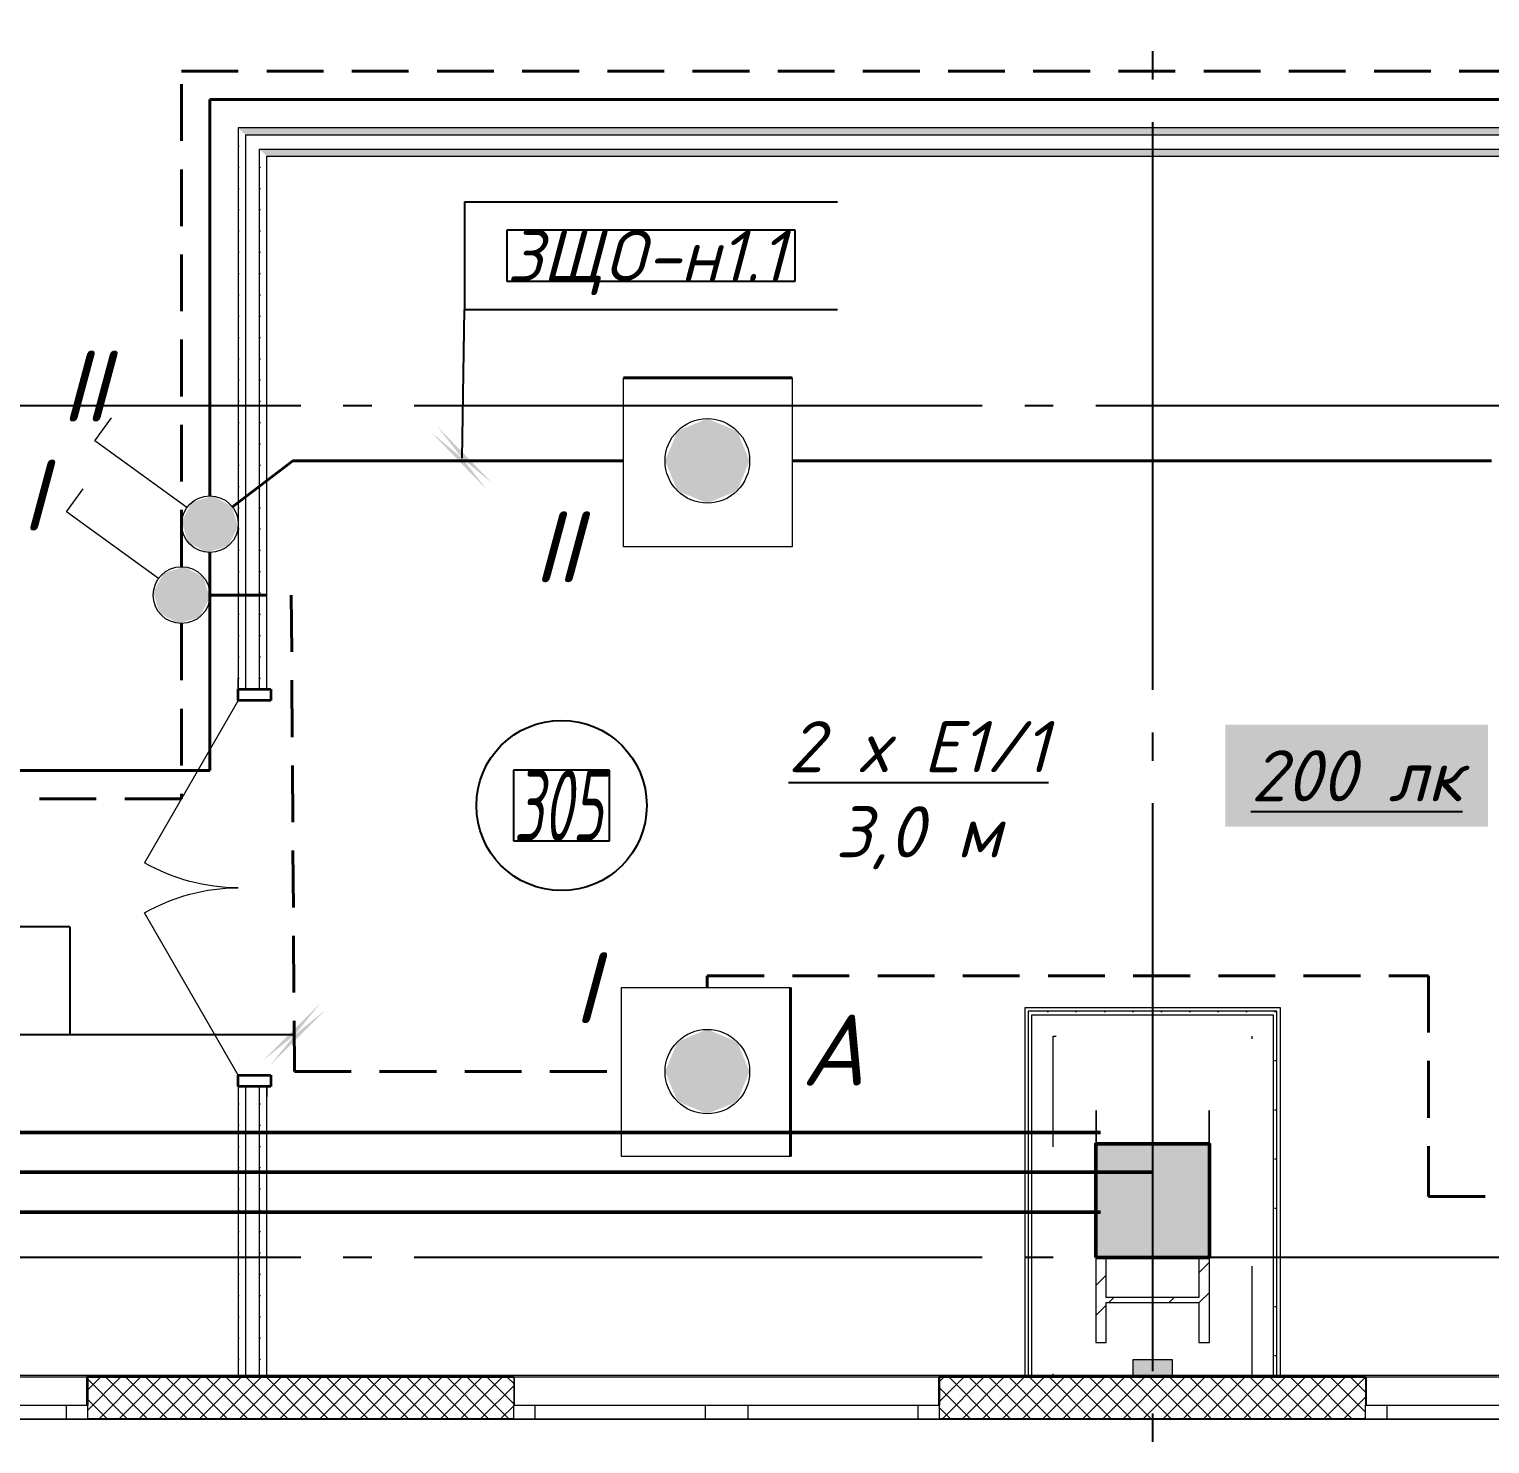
# Model space of a CAD drawing. Header units: millimetres. Extents: x 0 to 1286, y 0 to 420.
# Drawn here: x 298.6 to 350.1, y 93 to 142.9 of the extents above; entities that cross this region are included whole.
import ezdxf

# ---------------------------------------------------------------- set-up
doc = ezdxf.new("R2010")
doc.units = ezdxf.units.MM
for name, pattern in [('JIS_02_2.0', [3, 2, -1]), ('ГОСТ 2.303 5', [24, 20, -1.5, 1, -1.5]), ('СПКБ-0000-000-АР#003$0$Achse', [2300, 0, -800, 1500, 0]), ('СПКБ-0000-000-АР#003$0$Разомкнутая', [1058.333302, 634.99999, -423.333311]), ('СПКБ-0000-000-АР#003$0$Штрихпунктирная', [900, 500, -200, 0, -200])]:
    doc.linetypes.add(name, pattern=pattern)
for name, color, linetype in [('Viewport1ForCustomObjects_0', 7, 'Continuous'), ('Viewport2ForCustomObjects_0', 7, 'Continuous'), ('Номер помещения', 7, 'Continuous'), ('СПКБ-0000-000-АР#003$0$Двери ArchiCAD', 7, 'Continuous'), ('СПКБ-0000-000-АР#003$0$Колонны новые', 7, 'Continuous'), ('СПКБ-0000-000-АР#003$0$Колонны существующие', 7, 'Continuous'), ('СПКБ-0000-000-АР#003$0$Окна ArchiCAD', 7, 'Continuous'), ('СПКБ-0000-000-АР#003$0$Перекрытие', 7, 'Continuous'), ('СПКБ-0000-000-АР#003$0$Стены', 7, 'Continuous'), ('СПКБ-0000-000-АР#003$0$Фахверк', 7, 'Continuous'), ('Строительные оси', 7, 'Continuous'), ('ЭО_АВАРИЙНОЕ ОСВЕЩЕНИЕ', 7, 'Continuous'), ('ЭО_РАБОЧЕЕ ОСВЕЩЕНИЕ', 7, 'Continuous')]:
    doc.layers.add(name, color=color, linetype=linetype)
for name, color, linetype, lineweight, true_color in [('СПКБ-0000-000-АР#003$0$Двери ArchiCAD_Ном._пера__161', 7, 'Continuous', 13, 0xe11606), ('СПКБ-0000-000-АР#003$0$Двери ArchiCAD_Ном._пера__23', 7, 'Continuous', 35, 0xff6600), ('СПКБ-0000-000-АР#003$0$Двери ArchiCAD_Ном._пера__3', 7, 'Continuous', 18, 0xff6600), ('СПКБ-0000-000-АР#003$0$Колонны новые_Ном._пера__108', 7, 'Continuous', 13, 0xfd8379), ('СПКБ-0000-000-АР#003$0$Колонны существующие_Ном._пера__102', 7, 'Continuous', 13, 0xcccccc), ('СПКБ-0000-000-АР#003$0$Линии_Ном._пера__4', 7, 'Continuous', 20, 0x029e21), ('СПКБ-0000-000-АР#003$0$Окна ArchiCAD_Ном._пера__68', 7, 'Continuous', 20, 0xfd4435), ('СПКБ-0000-000-АР#003$0$Стены_Ном._пера__161', 7, 'Continuous', 13, 0xe11606), ('СПКБ-0000-000-АР#003$0$Стены_Ном._пера__68', 7, 'Continuous', 20, 0xfd4435), ('СПКБ-0000-000-АР#003$0$Фахверк_Ном._пера__102', 7, 'Continuous', 13, 0xcccccc)]:
    doc.layers.add(name, color=color, linetype=linetype, lineweight=lineweight, true_color=true_color)
for name, color, linetype, lineweight in [('СПКБ-0000-000-АР#003$0$Колонны новые_Ном._пера__20', 1, 'Continuous', 20), ('СПКБ-0000-000-АР#003$0$Колонны существующие_Ном._пера__141', 7, 'Continuous', 50), ('СПКБ-0000-000-АР#003$0$Линии_Ном._пера__141', 7, 'Continuous', 50), ('СПКБ-0000-000-АР#003$0$Окна ArchiCAD_Ном._пера__6', 5, 'Continuous', 9), ('СПКБ-0000-000-АР#003$0$Перекрытие_Ном._пера__1', 7, 'Continuous', 13), ('СПКБ-0000-000-АР#003$0$Стены_Ном._пера__1', 7, 'Continuous', 13), ('СПКБ-0000-000-АР#003$0$Стены_Ном._пера__20', 1, 'Continuous', 20), ('СПКБ-0000-000-АР#003$0$Фахверк_Ном._пера__1', 7, 'Continuous', 13)]:
    doc.layers.add(name, color=color, linetype=linetype, lineweight=lineweight)
doc.styles.add('1.8', font='isocpeui.ttf', dxfattribs={"height": 1.8})
doc.styles.add('2.5', font='isocpeui.ttf')
doc.styles.add('CustomTextStyle10', font='isocpeui.ttf', dxfattribs={"width": 0.594182, "height": 2.5})
doc.styles.add('CustomTextStyle84', font='isocpeui.ttf', dxfattribs={"width": 0.987755, "height": 1.8})
pattern_1 = [(0, (0, 0), (0, 75), [0, -75])]
pattern_2 = [(0, (0, 0), (0, 173.205), [0, -100]), (0, (50, 86.6), (0, 173.205), [0, -100])]
pattern_3 = [(45, (0, 0), (-159.1, 159.1), []), (45, (-53.03, 53.03), (-159.1, 159.1), [])]
pattern_4 = [(45, (0, 0), (-35.35534, 35.35534), []), (135, (0, 0), (35.35534, 35.35534), [])]

# ---------------------------------------------------------------- blocks, each defined once
blk = doc.blocks.new('*E601')
at = {"layer": 'Номер помещения', "color": 7, "linetype": 'Continuous', "true_color": 0xffffff}
for p, q in [((-18.695, -3.97), (-22.07, -3.97)), ((-22.07, -3.97), (-22.07, -6.47)), ((-18.695, -6.47), (-18.695, -3.97)), ((-22.07, -6.47), (-18.695, -6.47)), ((-22.07, -6.47), (-22.07, -6.47))]:
    blk.add_line(p, q, dxfattribs=at)
at = {"layer": 'Номер помещения', "color": 6, "linetype": 'Continuous'}
blk.add_circle((-20.383, -5.22), 3, dxfattribs=at)
at = {"layer": 'Строительные оси', "color": 3, "linetype": 'ГОСТ 2.303 5', "lineweight": 25}
for p, q in [((0.431, 258.857), (0.431, -45.143)), ((186.431, 8.857), (-283.569, 8.857)), ((186.431, -21.143), (-283.569, -21.143))]:
    blk.add_line(p, q, dxfattribs=at)
at = {"layer": 'ЭО_АВАРИЙНОЕ ОСВЕЩЕНИЕ', "color": 1, "linetype": 'JIS_02_2.0', "lineweight": 40}
for p, q in [((-33.768, 3.191), (-33.768, 20.652)), ((-33.768, 20.652), (59.431, 20.652)), ((-32.768, 2.191), (-29.901, 2.191)), ((-29.901, 2.191), (-29.792, -14.595)), ((-33.768, 1.191), (-33.768, -4.986)), ((-33.768, -4.986), (-179.369, -4.986)), ((-15.249, -11.637), (-15.249, -11.219)), ((-15.249, -11.219), (10.145, -11.219)), ((10.145, -11.219), (10.145, -18.996)), ((-29.792, -14.595), (-18.273, -14.595)), ((10.145, -18.996), (20.349, -18.996))]:
    blk.add_line(p, q, dxfattribs=at)
at = {"layer": 'ЭО_АВАРИЙНОЕ ОСВЕЩЕНИЕ', "color": 7, "lineweight": 0}
for p, q in [((-37.818, 5.124), (-37.232, 5.933)), ((-34.578, 2.777), (-37.818, 5.124)), ((-18.273, -17.587), (-18.273, -11.637)), ((-18.273, -11.637), (-12.323, -11.637)), ((-12.323, -17.587), (-18.273, -17.587))]:
    blk.add_line(p, q, dxfattribs=at)
at = {"layer": 'ЭО_АВАРИЙНОЕ ОСВЕЩЕНИЕ', "color": 1, "lineweight": 40}
blk.add_line((-12.323, -11.637), (-12.323, -17.587), dxfattribs=at)
at = {"layer": 'ЭО_АВАРИЙНОЕ ОСВЕЩЕНИЕ', "color": 7, "lineweight": 0}
for centre, radius in [((-33.768, 2.191), 1), ((-15.249, -14.595), 1.488)]:
    blk.add_circle(centre, radius, dxfattribs=at)
at = {"layer": 'ЭО_АВАРИЙНОЕ ОСВЕЩЕНИЕ', "color": 1, "lineweight": 40}
for points in [[(-33.665, 3.185), (-34.399, 2.967), (-33.262, 2.967)], [(-34.478, 2.821), (-34.763, 2.294), (-32.835, 2.294)], [(-34.399, 2.967), (-34.478, 2.821), (-32.992, 2.821)], [(-34.478, 2.821), (-32.992, 2.821), (-32.835, 2.294)], [(-34.399, 2.967), (-33.262, 2.967), (-32.992, 2.821)], [(-34.763, 2.294), (-34.702, 2.088), (-32.774, 2.088)], [(-34.763, 2.294), (-32.835, 2.294), (-32.774, 2.088)], [(-34.702, 2.088), (-34.545, 1.56), (-33.059, 1.56)], [(-34.702, 2.088), (-32.774, 2.088), (-33.059, 1.56)], [(-34.545, 1.56), (-34.275, 1.415), (-33.138, 1.415)], [(-34.545, 1.56), (-33.059, 1.56), (-33.138, 1.415)], [(-34.275, 1.415), (-33.138, 1.415), (-33.872, 1.196)]]:
    blk.add_solid(points, dxfattribs=at)
at = {"layer": 'ЭО_АВАРИЙНОЕ ОСВЕЩЕНИЕ', "color": 1, "lineweight": 0}
for points in [[(-15.249, -13.107), (-16.3, -13.543), (-14.197, -13.543)], [(-16.3, -13.543), (-16.736, -14.595), (-13.761, -14.595)], [(-16.3, -13.543), (-14.197, -13.543), (-13.761, -14.595)], [(-16.736, -14.595), (-16.3, -15.647), (-14.197, -15.647)], [(-16.736, -14.595), (-13.761, -14.595), (-14.197, -15.647)], [(-16.3, -15.647), (-14.197, -15.647), (-15.249, -16.082)]]:
    blk.add_solid(points, dxfattribs=at)
at = {"layer": 'ЭО_РАБОЧЕЕ ОСВЕЩЕНИЕ', "color": 5, "lineweight": 40}
for p, q in [((-32.768, 5.691), (-32.768, 19.652)), ((-32.768, 19.652), (60.431, 19.652)), ((-18.206, 9.846), (-12.256, 9.846)), ((-29.849, 6.921), (-31.974, 5.298)), ((-18.206, 6.921), (-29.849, 6.921)), ((12.374, 6.921), (-12.256, 6.921)), ((-32.768, 3.691), (-32.768, -3.986)), ((-32.768, -3.986), (-177.351, -3.986))]:
    blk.add_line(p, q, dxfattribs=at)
at = {"layer": 'ЭО_РАБОЧЕЕ ОСВЕЩЕНИЕ', "color": 7, "lineweight": 0}
for p, q in [((-18.206, 3.896), (-18.206, 9.846)), ((-12.256, 9.846), (-12.256, 3.896)), ((-36.818, 7.624), (-36.232, 8.433)), ((-33.578, 5.277), (-36.818, 7.624)), ((-12.256, 3.896), (-18.206, 3.896))]:
    blk.add_line(p, q, dxfattribs=at)
for centre, radius in [((-15.249, 6.921), 1.488), ((-32.768, 4.691), 1)]:
    blk.add_circle(centre, radius, dxfattribs=at)
at = {"layer": 'ЭО_РАБОЧЕЕ ОСВЕЩЕНИЕ', "color": 5, "lineweight": 0}
for points in [[(-15.249, 8.408), (-16.3, 7.972), (-14.197, 7.972)], [(-16.3, 7.972), (-16.736, 6.921), (-13.761, 6.921)], [(-16.3, 7.972), (-14.197, 7.972), (-13.761, 6.921)], [(-16.736, 6.921), (-16.3, 5.869), (-14.197, 5.869)], [(-16.736, 6.921), (-13.761, 6.921), (-14.197, 5.869)], [(-16.3, 5.869), (-14.197, 5.869), (-15.249, 5.433)]]:
    blk.add_solid(points, dxfattribs=at)
at = {"layer": 'ЭО_РАБОЧЕЕ ОСВЕЩЕНИЕ', "color": 5, "lineweight": 40}
for points in [[(-32.665, 5.685), (-33.399, 5.467), (-32.262, 5.467)], [(-33.478, 5.321), (-33.763, 4.794), (-31.835, 4.794)], [(-33.399, 5.467), (-33.478, 5.321), (-31.992, 5.321)], [(-33.478, 5.321), (-31.992, 5.321), (-31.835, 4.794)], [(-33.399, 5.467), (-32.262, 5.467), (-31.992, 5.321)], [(-33.763, 4.794), (-33.702, 4.588), (-31.774, 4.588)], [(-33.763, 4.794), (-31.835, 4.794), (-31.774, 4.588)], [(-33.702, 4.588), (-33.545, 4.06), (-32.059, 4.06)], [(-33.702, 4.588), (-31.774, 4.588), (-32.059, 4.06)], [(-33.545, 4.06), (-33.275, 3.915), (-32.138, 3.915)], [(-33.545, 4.06), (-32.059, 4.06), (-32.138, 3.915)], [(-33.275, 3.915), (-32.138, 3.915), (-32.872, 3.696)]]:
    blk.add_solid(points, dxfattribs=at)
at = {"layer": 'Номер помещения', "color": 7, "linetype": 'Continuous', "style": 'CustomTextStyle10', "width": 0.594182}
blk.add_text('305', height=2.5, dxfattribs=at).set_placement((-22.07, -6.47))
blk = doc.blocks.new('СПКБ-0000-000-АР#003$0$Перекрытие_1', base_point=(-24406.7, -2530.3))
at = {"layer": 'СПКБ-0000-000-АР#003$0$Перекрытие_Ном._пера__1', "color": 7, "linetype": 'Continuous', "lineweight": 13, "flags": 128}
blk.add_lwpolyline([(-24406.7, -2530.3), (-24406.7, 18886.6), (-23563.9, 18885.7), (-23563.9, 17144.7), (-22883.9, 17144.7), (-20992.9, 17144.7), (-20022.9, 17144.7), (-20022.9, 20246.7), (-17951.9, 20246.7), (-17956.9, 23688.1), (-17956.9, 25286.1), (17852.7, 25286.1), (17852.7, -2530.3), (5843.1, -2530.3), (243.1, -2530.3)], close=True, dxfattribs=at)
blk = doc.blocks.new('СПКБ-0000-000-АР#003$0$Стена_36', base_point=(6243.1, 1765.2))
at = {"layer": 'СПКБ-0000-000-АР#003$0$Стены_Ном._пера__161', "linetype": 'Continuous', "lineweight": 13, "true_color": 0xe11606}
h = blk.add_hatch(dxfattribs=at)
h.set_pattern_fill('ГИПС', color=12, style=0, pattern_type=2)
h.set_pattern_definition(pattern_1)
h.paths.add_polyline_path([(6143.1, 1865.2), (-3176.8, 1865.2), (-3151.8, 1840.2), (6143.1, 1840.2)])
h = blk.add_hatch(dxfattribs=at)
h.set_pattern_fill('ГИПС', color=12, style=0, pattern_type=2)
h.set_pattern_definition(pattern_1)
h.paths.add_polyline_path([(-3076.8, 1765.2), (6143.1, 1765.2), (6143.1, 1790.2), (-3101.8, 1790.2)])
at = {"layer": 'СПКБ-0000-000-АР#003$0$Стены_Ном._пера__161', "color": 12, "linetype": 'Continuous', "lineweight": 13, "true_color": 0xe11606}
for p, q in [((6143.1, 1840.2), (-3151.8, 1840.2)), ((-3101.8, 1790.2), (6143.1, 1790.2))]:
    blk.add_line(p, q, dxfattribs=at)
at = {"layer": 'СПКБ-0000-000-АР#003$0$Стены_Ном._пера__161', "color": 12, "linetype": 'Continuous', "lineweight": 13, "true_color": 0xe11606, "flags": 128}
for points in [[(6143.1, 1865.2), (-3176.8, 1865.2)], [(-3076.8, 1765.2), (6143.1, 1765.2)]]:
    blk.add_lwpolyline(points, dxfattribs=at)
blk = doc.blocks.new('СПКБ-0000-000-АР#003$0$Двупольная Дверь 19_3')
at = {"layer": 'СПКБ-0000-000-АР#003$0$Двери ArchiCAD_Ном._пера__161', "color": 12, "linetype": 'Continuous', "lineweight": 13, "true_color": 0xe11606}
for p, q in [((-700, 0), (-737, 0)), ((-700, 0), (-700, -25)), ((700, 0), (700, -25)), ((700, 0), (737, 0)), ((-700, -25), (-700, -75)), ((700, -25), (700, -75)), ((-700, -100), (-737, -100)), ((-700, -75), (-700, -100)), ((700, -75), (700, -100)), ((700, -100), (737, -100))]:
    blk.add_line(p, q, dxfattribs=at)
at = {"layer": 'СПКБ-0000-000-АР#003$0$Двери ArchiCAD_Ном._пера__23', "color": 30, "linetype": 'Continuous', "lineweight": 35, "true_color": 0xff6600}
for p, q in [((-660, 0), (-700, 0)), ((-700, 0), (-700, -115)), ((-660, -115), (-660, 0)), ((700, 0), (660, 0)), ((660, 0), (660, -115)), ((700, -115), (700, 0)), ((-700, -115), (-660, -115)), ((660, -115), (700, -115))]:
    blk.add_line(p, q, dxfattribs=at)
at = {"layer": 'СПКБ-0000-000-АР#003$0$Двери ArchiCAD_Ном._пера__3', "color": 30, "linetype": 'Continuous', "lineweight": 18, "true_color": 0xff6600}
for p, q in [((-660, 0), (-88.4, 330)), ((660, 0), (88.4, 330))]:
    blk.add_line(p, q, dxfattribs=at)
for centre, start, end in [((-660, 0), 0, 30), ((660, 0), 150, 180)]:
    blk.add_arc(centre, 660, start, end, dxfattribs=at)
blk = doc.blocks.new('СПКБ-0000-000-АР#003$0$Стена_37', base_point=(-3176.8, 1765.2))
at = {"layer": 'СПКБ-0000-000-АР#003$0$Стены_Ном._пера__161', "linetype": 'Continuous', "lineweight": 13, "true_color": 0xe11606}
h = blk.add_hatch(dxfattribs=at)
h.set_pattern_fill('ГИПС', color=12, style=0, pattern_type=2)
h.set_pattern_definition(pattern_1)
h.paths.add_polyline_path([(-3176.8, 1865.2), (-3176.8, -111.8), (-3151.8, -111.8), (-3151.8, 1840.2)])
h = blk.add_hatch(dxfattribs=at)
h.set_pattern_fill('ГИПС', color=12, style=0, pattern_type=2)
h.set_pattern_definition(pattern_1)
h.paths.add_polyline_path([(-3101.8, 1790.2), (-3101.8, -111.8), (-3076.8, -111.8), (-3076.8, 1765.2)])
h = blk.add_hatch(dxfattribs=at)
h.set_pattern_fill('ГИПС', color=12, style=0, pattern_type=2)
h.set_pattern_definition(pattern_1)
h.paths.add_polyline_path([(-3176.8, -2530.3), (-3151.8, -2530.3), (-3151.8, -1511.8), (-3176.8, -1511.8)])
h = blk.add_hatch(dxfattribs=at)
h.set_pattern_fill('ГИПС', color=12, style=0, pattern_type=2)
h.set_pattern_definition(pattern_1)
h.paths.add_polyline_path([(-3101.8, -2530.3), (-3076.8, -2530.3), (-3076.8, -1511.8), (-3101.8, -1511.8)])
at = {"layer": 'СПКБ-0000-000-АР#003$0$Стены_Ном._пера__161', "color": 12, "linetype": 'Continuous', "lineweight": 13, "true_color": 0xe11606}
for p, q in [((-3151.8, 1840.2), (-3151.8, -111.8)), ((-3101.8, -111.8), (-3101.8, 1790.2)), ((-3176.8, -111.8), (-3176.8, -74.8)), ((-3076.8, -111.8), (-3076.8, -74.8)), ((-3176.8, -111.8), (-3151.8, -111.8)), ((-3151.8, -111.8), (-3101.8, -111.8)), ((-3101.8, -111.8), (-3076.8, -111.8)), ((-3176.8, -1511.8), (-3176.8, -1548.8)), ((-3176.8, -1511.8), (-3151.8, -1511.8)), ((-3151.8, -1511.8), (-3151.8, -2530.3)), ((-3151.8, -1511.8), (-3101.8, -1511.8)), ((-3101.8, -2530.3), (-3101.8, -1511.8)), ((-3101.8, -1511.8), (-3076.8, -1511.8)), ((-3076.8, -1511.8), (-3076.8, -1548.8))]:
    blk.add_line(p, q, dxfattribs=at)
at = {"layer": 'СПКБ-0000-000-АР#003$0$Стены_Ном._пера__161', "color": 12, "linetype": 'Continuous', "lineweight": 13, "true_color": 0xe11606, "flags": 128}
for points in [[(-3176.8, 1865.2), (-3176.8, -111.8)], [(-3076.8, -111.8), (-3076.8, 1765.2)], [(-3176.8, -1511.8), (-3176.8, -2530.3)], [(-3076.8, -2530.3), (-3076.8, -1511.8)], [(-3176.8, -2530.3), (-3076.8, -2530.3)]]:
    blk.add_lwpolyline(points, dxfattribs=at)
at = {"layer": 'СПКБ-0000-000-АР#003$0$Двери ArchiCAD', "color": 21, "linetype": 'Continuous', "lineweight": 18, "true_color": 0xff9955, "xscale": -1, "zscale": 1000, "rotation": 90}
blk.add_blockref('СПКБ-0000-000-АР#003$0$Двупольная Дверь 19_3', (-3176.8, -811.8), dxfattribs=at)
blk = doc.blocks.new('СПКБ-0000-000-АР#003$0$Стена_163', base_point=(393.1, -1334.5))
at = {"layer": 'СПКБ-0000-000-АР#003$0$Стены_Ном._пера__20', "linetype": 'Continuous', "lineweight": 20}
h = blk.add_hatch(dxfattribs=at)
h.set_pattern_fill('ШТУКАТУРКА', color=1, style=0, pattern_type=2)
h.set_pattern_definition(pattern_2)
h.paths.add_polyline_path([(493.1, -2534.7), (493.1, -1234.5), (481.1, -1246.5), (481.1, -2534.7)])
h = blk.add_hatch(dxfattribs=at)
h.set_pattern_fill('ШТУКАТУРКА', color=1, style=0, pattern_type=2)
h.set_pattern_definition(pattern_2)
h.paths.add_polyline_path([(468.1, -1259.5), (468.1, -2534.7), (481.1, -2534.7), (481.1, -1246.5)])
at = {"layer": 'СПКБ-0000-000-АР#003$0$Стены_Ном._пера__1', "color": 7, "linetype": 'СПКБ-0000-000-АР#003$0$Achse', "lineweight": 13, "flags": 128}
blk.add_lwpolyline([(393.1, -1334.5), (393.1, -2534.7)], dxfattribs=at)
at = {"layer": 'СПКБ-0000-000-АР#003$0$Стены_Ном._пера__1', "color": 7, "linetype": 'Continuous', "lineweight": 13, "flags": 128}
blk.add_lwpolyline([(393.1, -2534.7), (468.1, -2534.7)], dxfattribs=at)
at = {"layer": 'СПКБ-0000-000-АР#003$0$Стены_Ном._пера__20', "color": 1, "linetype": 'Continuous', "lineweight": 20, "flags": 128}
for points in [[(493.1, -2534.7), (493.1, -1234.5)], [(468.1, -2534.7), (481.1, -2534.7)], [(481.1, -2534.7), (493.1, -2534.7)]]:
    blk.add_lwpolyline(points, dxfattribs=at)
at = {"layer": 'СПКБ-0000-000-АР#003$0$Стены_Ном._пера__68', "color": 20, "linetype": 'Continuous', "lineweight": 20, "true_color": 0xfd4435}
for p, q in [((468.1, -1259.5), (468.1, -2534.7)), ((481.1, -2534.7), (481.1, -1246.5))]:
    blk.add_line(p, q, dxfattribs=at)
blk = doc.blocks.new('СПКБ-0000-000-АР#003$0$Стена_164', base_point=(-306.9, -1334.5))
at = {"layer": 'СПКБ-0000-000-АР#003$0$Стены_Ном._пера__20', "linetype": 'Continuous', "lineweight": 20}
h = blk.add_hatch(dxfattribs=at)
h.set_pattern_fill('ШТУКАТУРКА', color=1, style=0, pattern_type=2)
h.set_pattern_definition(pattern_2)
h.paths.add_polyline_path([(-406.9, -1234.5), (-406.9, -2534.7), (-394.9, -2534.7), (-394.9, -1246.5)])
h = blk.add_hatch(dxfattribs=at)
h.set_pattern_fill('ШТУКАТУРКА', color=1, style=0, pattern_type=2)
h.set_pattern_definition(pattern_2)
h.paths.add_polyline_path([(-381.9, -2534.7), (-381.9, -1259.5), (-394.9, -1246.5), (-394.9, -2534.7)])
at = {"layer": 'СПКБ-0000-000-АР#003$0$Стены_Ном._пера__1', "color": 7, "linetype": 'СПКБ-0000-000-АР#003$0$Achse', "lineweight": 13, "flags": 128}
blk.add_lwpolyline([(-306.9, -2534.7), (-306.9, -1334.5)], dxfattribs=at)
at = {"layer": 'СПКБ-0000-000-АР#003$0$Стены_Ном._пера__1', "color": 7, "linetype": 'Continuous', "lineweight": 13, "flags": 128}
blk.add_lwpolyline([(-306.9, -2534.7), (-381.9, -2534.7)], dxfattribs=at)
at = {"layer": 'СПКБ-0000-000-АР#003$0$Стены_Ном._пера__20', "color": 1, "linetype": 'Continuous', "lineweight": 20, "flags": 128}
for points in [[(-406.9, -1234.5), (-406.9, -2534.7)], [(-394.9, -2534.7), (-406.9, -2534.7)], [(-381.9, -2534.7), (-394.9, -2534.7)]]:
    blk.add_lwpolyline(points, dxfattribs=at)
at = {"layer": 'СПКБ-0000-000-АР#003$0$Стены_Ном._пера__68', "color": 20, "linetype": 'Continuous', "lineweight": 20, "true_color": 0xfd4435}
for p, q in [((-394.9, -1246.5), (-394.9, -2534.7)), ((-381.9, -2534.7), (-381.9, -1259.5))]:
    blk.add_line(p, q, dxfattribs=at)
blk = doc.blocks.new('СПКБ-0000-000-АР#003$0$Стена_165', base_point=(-306.9, -1334.5))
at = {"layer": 'СПКБ-0000-000-АР#003$0$Стены_Ном._пера__20', "linetype": 'Continuous', "lineweight": 20}
h = blk.add_hatch(dxfattribs=at)
h.set_pattern_fill('ШТУКАТУРКА', color=1, style=0, pattern_type=2)
h.set_pattern_definition(pattern_2)
h.paths.add_polyline_path([(493.1, -1234.5), (-406.9, -1234.5), (-394.9, -1246.5), (481.1, -1246.5)])
h = blk.add_hatch(dxfattribs=at)
h.set_pattern_fill('ШТУКАТУРКА', color=1, style=0, pattern_type=2)
h.set_pattern_definition(pattern_2)
h.paths.add_polyline_path([(-381.9, -1259.5), (468.1, -1259.5), (481.1, -1246.5), (-394.9, -1246.5)])
at = {"layer": 'СПКБ-0000-000-АР#003$0$Стены_Ном._пера__1', "color": 7, "linetype": 'СПКБ-0000-000-АР#003$0$Achse', "lineweight": 13, "flags": 128}
blk.add_lwpolyline([(-306.9, -1334.5), (393.1, -1334.5)], dxfattribs=at)
at = {"layer": 'СПКБ-0000-000-АР#003$0$Стены_Ном._пера__20', "color": 1, "linetype": 'Continuous', "lineweight": 20, "flags": 128}
blk.add_lwpolyline([(493.1, -1234.5), (-406.9, -1234.5)], dxfattribs=at)
at = {"layer": 'СПКБ-0000-000-АР#003$0$Стены_Ном._пера__68', "color": 20, "linetype": 'Continuous', "lineweight": 20, "true_color": 0xfd4435}
for p, q in [((481.1, -1246.5), (-394.9, -1246.5)), ((-381.9, -1259.5), (468.1, -1259.5))]:
    blk.add_line(p, q, dxfattribs=at)
blk = doc.blocks.new('СПКБ-0000-000-АР#003$0$Колонна_6', base_point=(43.1, -1914.3))
at = {"layer": 'СПКБ-0000-000-АР#003$0$Колонны существующие_Ном._пера__102', "linetype": 'Continuous', "lineweight": 13, "true_color": 0xcccccc}
blk.add_hatch(color=254, dxfattribs=at).paths.add_polyline_path([(-156.9, -2114.3), (243.1, -2114.3), (243.1, -1714.3), (-156.9, -1714.3)])
at = {"layer": 'СПКБ-0000-000-АР#003$0$Колонны существующие_Ном._пера__141', "color": 7, "linetype": 'Continuous', "lineweight": 50, "flags": 128}
blk.add_lwpolyline([(-156.9, -2114.3), (243.1, -2114.3), (243.1, -1714.3), (-156.9, -1714.3)], close=True, dxfattribs=at)
blk = doc.blocks.new('СПКБ-0000-000-АР#003$0$Колонна_37', base_point=(43.1, -2264.3))
at = {"layer": 'СПКБ-0000-000-АР#003$0$Колонны новые_Ном._пера__108', "linetype": 'Continuous', "lineweight": 13, "true_color": 0xfd8379}
h = blk.add_hatch(dxfattribs=at)
h.set_pattern_fill('СТАЛЬ', color=11, style=0, pattern_type=2)
h.set_pattern_definition(pattern_3)
h.paths.add_polyline_path([(243.1, -2414.3), (243.1, -2114.3), (206.5, -2114.3), (206.5, -2255.5), (-120.2, -2255.5), (-120.2, -2114.3), (-156.9, -2114.3), (-156.9, -2414.3), (-120.2, -2414.3), (-120.2, -2273), (206.5, -2273), (206.5, -2414.3)])
at = {"layer": 'СПКБ-0000-000-АР#003$0$Колонны новые_Ном._пера__20', "color": 1, "linetype": 'Continuous', "lineweight": 20}
for p, q in [((-120.2, -2114.3), (-156.9, -2114.3)), ((-156.9, -2114.3), (-156.9, -2414.3)), ((-120.2, -2255.5), (-120.2, -2114.3)), ((243.1, -2114.3), (206.5, -2114.3)), ((206.5, -2114.3), (206.5, -2255.5)), ((243.1, -2414.3), (243.1, -2114.3)), ((206.5, -2255.5), (-120.2, -2255.5)), ((-120.2, -2414.3), (-120.2, -2273)), ((-120.2, -2273), (206.5, -2273)), ((206.5, -2273), (206.5, -2414.3)), ((-156.9, -2414.3), (-120.2, -2414.3)), ((206.5, -2414.3), (243.1, -2414.3))]:
    blk.add_line(p, q, dxfattribs=at)
blk = doc.blocks.new('СПКБ-0000-000-АР#003$0$Колонна_38', base_point=(-156.9, -1656.8))
at = {"layer": 'СПКБ-0000-000-АР#003$0$Колонны новые_Ном._пера__108', "linetype": 'Continuous', "lineweight": 13, "true_color": 0xfd8379}
h = blk.add_hatch(dxfattribs=at)
h.set_pattern_fill('СТАЛЬ', color=11, style=0, pattern_type=2)
h.set_pattern_definition(pattern_3)
h.paths.add_polyline_path([(243.1, -1597.9), (241.1, -1597.9), (241.1, -1710.9), (-154.9, -1710.9), (-154.9, -1597.9), (-156.9, -1597.9), (-156.9, -1710.9), (-156.9, -1712.9), (-154.9, -1712.9), (241.1, -1712.9), (243.1, -1712.9), (243.1, -1710.9)])
at = {"layer": 'СПКБ-0000-000-АР#003$0$Колонны новые_Ном._пера__20', "color": 1, "linetype": 'Continuous', "lineweight": 20}
for p, q in [((-154.9, -1597.9), (-156.9, -1597.9)), ((-156.9, -1597.9), (-156.9, -1710.9)), ((-154.9, -1710.9), (-154.9, -1597.9)), ((243.1, -1597.9), (241.1, -1597.9)), ((241.1, -1597.9), (241.1, -1710.9)), ((243.1, -1710.9), (243.1, -1597.9)), ((-156.9, -1710.9), (-156.9, -1712.9)), ((-156.9, -1712.9), (-154.9, -1712.9)), ((241.1, -1710.9), (-154.9, -1710.9)), ((-154.9, -1712.9), (241.1, -1712.9)), ((241.1, -1712.9), (243.1, -1712.9)), ((243.1, -1712.9), (243.1, -1710.9))]:
    blk.add_line(p, q, dxfattribs=at)
blk = doc.blocks.new('СПКБ-0000-000-АР#003$0$Двустворчатое Окно 19')
at = {"layer": 'СПКБ-0000-000-АР#003$0$Окна ArchiCAD_Ном._пера__6', "color": 5, "linetype": 'Continuous', "lineweight": 9}
for p, q in [((-747, 100), (747, 100)), ((-750, 0), (-675, 0)), ((-675, 0), (-675, -50)), ((-675, 0), (-75, 0)), ((-75, -50), (-75, 0)), ((-75, 0), (0, 0)), ((0, 0), (75, 0)), ((75, 0), (75, -50)), ((75, 0), (675, 0)), ((675, -50), (675, 0)), ((675, 0), (750, 0)), ((-750, -50), (750, -50)), ((-675, -50), (-750, -50)), ((-75, -50), (-675, -50)), ((0, -50), (-75, -50)), ((75, -50), (0, -50)), ((675, -50), (75, -50)), ((750, -50), (675, -50))]:
    blk.add_line(p, q, dxfattribs=at)
at = {"layer": 'СПКБ-0000-000-АР#003$0$Окна ArchiCAD_Ном._пера__68', "color": 20, "linetype": 'Continuous', "lineweight": 20, "true_color": 0xfd4435}
for p, q in [((-750, -47), (-750, 0)), ((750, -47), (750, 0)), ((-750, -50), (-750, -47)), ((750, -50), (750, -47))]:
    blk.add_line(p, q, dxfattribs=at)
blk = doc.blocks.new('СПКБ-0000-000-АР#003$0$Стена_228', base_point=(-24406.7, -2534.3))
at = {"layer": 'СПКБ-0000-000-АР#003$0$Стены_Ном._пера__68', "linetype": 'Continuous', "lineweight": 20, "true_color": 0xfd4435}
for points in [[(-3709.9, -2534.3), (-3709.9, -2634.3), (-3706.9, -2634.3), (-3706.9, -2537.3), (-3706.9, -2534.3)], [(-3706.9, -2537.3), (-2206.9, -2537.3), (-2206.9, -2534.3), (-3706.9, -2534.3)], [(-2206.9, -2534.3), (-2206.9, -2537.3), (-2206.9, -2634.3), (-2203.9, -2634.3), (-2203.9, -2534.3)], [(-709.9, -2534.3), (-709.9, -2634.3), (-706.9, -2634.3), (-706.9, -2537.3), (-706.9, -2534.3)], [(-706.9, -2537.3), (793.1, -2537.3), (793.1, -2534.3), (-706.9, -2534.3)], [(793.1, -2534.3), (793.1, -2537.3), (793.1, -2634.3), (796.1, -2634.3), (796.1, -2534.3)], [(-2206.9, -2681.3), (-3706.9, -2681.3), (-3706.9, -2684.3), (-2206.9, -2684.3)], [(-706.9, -2681.3), (-706.9, -2684.3), (793.1, -2684.3), (793.1, -2681.3)]]:
    blk.add_hatch(color=20, dxfattribs=at).paths.add_polyline_path(points)
h = blk.add_hatch(dxfattribs=at)
h.set_pattern_fill('СЕТКА_5X5_ДИАГОНАЛЬНАЯ', color=20, style=0, pattern_type=2)
h.set_pattern_definition(pattern_4)
h.paths.add_polyline_path([(-3706.9, -2537.3), (-3706.9, -2634.3), (-3706.9, -2681.3), (-2206.9, -2681.3), (-2206.9, -2634.3), (-2206.9, -2537.3)])
h = blk.add_hatch(dxfattribs=at)
h.set_pattern_fill('СЕТКА_5X5_ДИАГОНАЛЬНАЯ', color=20, style=0, pattern_type=2)
h.set_pattern_definition(pattern_4)
h.paths.add_polyline_path([(-706.9, -2537.3), (-706.9, -2634.3), (-706.9, -2681.3), (793.1, -2681.3), (793.1, -2634.3), (793.1, -2537.3)])
at = {"layer": 'СПКБ-0000-000-АР#003$0$Стены_Ном._пера__68', "color": 20, "linetype": 'Continuous', "lineweight": 20, "true_color": 0xfd4435}
for p, q in [((-3709.9, -2634.3), (-3709.9, -2534.3)), ((-3706.9, -2534.3), (-3709.9, -2534.3)), ((-2206.9, -2537.3), (-3706.9, -2537.3)), ((-3706.9, -2537.3), (-3706.9, -2634.3)), ((-2206.9, -2534.3), (-2203.9, -2534.3)), ((-2206.9, -2537.3), (-2206.9, -2634.3)), ((-2203.9, -2634.3), (-2203.9, -2534.3)), ((-709.9, -2634.3), (-709.9, -2534.3)), ((-706.9, -2534.3), (-709.9, -2534.3)), ((793.1, -2537.3), (-706.9, -2537.3)), ((-706.9, -2537.3), (-706.9, -2634.3)), ((793.1, -2534.3), (796.1, -2534.3)), ((793.1, -2537.3), (793.1, -2634.3)), ((796.1, -2634.3), (796.1, -2534.3)), ((-3706.9, -2634.3), (-3709.9, -2634.3)), ((-3706.9, -2681.3), (-3706.9, -2634.3)), ((-2206.9, -2634.3), (-2203.9, -2634.3)), ((-2206.9, -2681.3), (-2206.9, -2634.3)), ((-706.9, -2634.3), (-709.9, -2634.3)), ((-706.9, -2681.3), (-706.9, -2634.3)), ((793.1, -2634.3), (796.1, -2634.3)), ((793.1, -2681.3), (793.1, -2634.3)), ((-3706.9, -2681.3), (-2206.9, -2681.3)), ((-3706.9, -2684.3), (-3706.9, -2681.3)), ((-2206.9, -2684.3), (-2206.9, -2681.3)), ((-706.9, -2681.3), (793.1, -2681.3)), ((-706.9, -2684.3), (-706.9, -2681.3)), ((793.1, -2684.3), (793.1, -2681.3))]:
    blk.add_line(p, q, dxfattribs=at)
at = {"layer": 'СПКБ-0000-000-АР#003$0$Стены_Ном._пера__68', "color": 20, "linetype": 'Continuous', "lineweight": 20, "true_color": 0xfd4435, "flags": 128}
for points in [[(-2206.9, -2534.3), (-3706.9, -2534.3)], [(793.1, -2534.3), (-706.9, -2534.3)], [(-3706.9, -2684.3), (-2206.9, -2684.3)], [(-706.9, -2684.3), (793.1, -2684.3)]]:
    blk.add_lwpolyline(points, dxfattribs=at)
at = {"layer": 'СПКБ-0000-000-АР#003$0$Окна ArchiCAD', "color": 5, "linetype": 'Continuous', "lineweight": 9, "zscale": 1000}
for p in [(-4456.9, -2634.3), (-1456.9, -2634.3), (1543.1, -2634.3)]:
    blk.add_blockref('СПКБ-0000-000-АР#003$0$Двустворчатое Окно 19', p, dxfattribs=at)
blk = doc.blocks.new('СПКБ-0000-000-АР#003$0$Колонна_128', base_point=(43.1, -2504.3))
at = {"layer": 'СПКБ-0000-000-АР#003$0$Фахверк_Ном._пера__102', "linetype": 'Continuous', "lineweight": 13, "true_color": 0xcccccc}
blk.add_hatch(color=254, dxfattribs=at).paths.add_polyline_path([(-26.9, -2534.3), (113.1, -2534.3), (113.1, -2474.3), (-26.9, -2474.3)])
at = {"layer": 'СПКБ-0000-000-АР#003$0$Фахверк_Ном._пера__1', "color": 7, "linetype": 'Continuous', "lineweight": 13, "flags": 128}
blk.add_lwpolyline([(-26.9, -2534.3), (113.1, -2534.3), (113.1, -2474.3), (-26.9, -2474.3)], close=True, dxfattribs=at)
blk = doc.blocks.new('*E600')
at = {"layer": 'СПКБ-0000-000-АР#003$0$Линии_Ном._пера__141', "color": 7, "linetype": 'СПКБ-0000-000-АР#003$0$Разомкнутая', "lineweight": 50}
for p, q in [((187.999, 10.104), (244.168, 10.104)), ((187.999, 7.297), (244.168, 7.297))]:
    blk.add_line(p, q, dxfattribs=at)
at = {"layer": 'СПКБ-0000-000-АР#003$0$Линии_Ном._пера__4', "color": 104, "linetype": 'СПКБ-0000-000-АР#003$0$Штрихпунктирная', "lineweight": 50, "true_color": 0x029e21}
blk.add_line((185.999, 8.701), (245.999, 8.701), dxfattribs=at)
at = {"layer": 'СПКБ-0000-000-АР#003$0$Колонны новые', "color": 1, "lineweight": 20, "xscale": 0.01, "yscale": 0.01, "zscale": 0.01}
for name, p in [('СПКБ-0000-000-АР#003$0$Колонна_38', (243.999, 10.276)), ('СПКБ-0000-000-АР#003$0$Колонна_37', (245.999, 4.201))]:
    blk.add_blockref(name, p, dxfattribs=at)
at = {"layer": 'СПКБ-0000-000-АР#003$0$Колонны существующие', "color": 7, "lineweight": 50, "xscale": 0.01, "yscale": 0.01, "zscale": 0.01}
blk.add_blockref('СПКБ-0000-000-АР#003$0$Колонна_6', (245.999, 7.701), dxfattribs=at)
at = {"layer": 'СПКБ-0000-000-АР#003$0$Перекрытие', "color": 7, "linetype": 'Continuous', "lineweight": 13, "xscale": 0.01, "yscale": 0.01, "zscale": 0.01}
blk.add_blockref('СПКБ-0000-000-АР#003$0$Перекрытие_1', (1.5, 1.54), dxfattribs=at)
at = {"layer": 'СПКБ-0000-000-АР#003$0$Стены', "color": 12, "lineweight": 13, "true_color": 0xe11606, "xscale": 0.01, "yscale": 0.01, "zscale": 0.01}
for name, p in [('СПКБ-0000-000-АР#003$0$Стена_37', (213.799, 44.495)), ('СПКБ-0000-000-АР#003$0$Стена_36', (307.999, 44.495))]:
    blk.add_blockref(name, p, dxfattribs=at)
at = {"layer": 'СПКБ-0000-000-АР#003$0$Стены', "color": 12, "lineweight": 50, "true_color": 0xdf0000, "xscale": 0.01, "yscale": 0.01, "zscale": 0.01}
for name, p in [('СПКБ-0000-000-АР#003$0$Стена_164', (242.499, 13.499)), ('СПКБ-0000-000-АР#003$0$Стена_165', (242.499, 13.499)), ('СПКБ-0000-000-АР#003$0$Стена_163', (249.499, 13.499))]:
    blk.add_blockref(name, p, dxfattribs=at)
at = {"layer": 'СПКБ-0000-000-АР#003$0$Стены', "color": 20, "lineweight": 20, "true_color": 0xfd4435, "xscale": 0.01, "yscale": 0.01, "zscale": 0.01}
blk.add_blockref('СПКБ-0000-000-АР#003$0$Стена_228', (1.5, 1.5), dxfattribs=at)
at = {"layer": 'СПКБ-0000-000-АР#003$0$Фахверк', "color": 7, "lineweight": 13, "xscale": 0.01, "yscale": 0.01, "zscale": 0.01}
blk.add_blockref('СПКБ-0000-000-АР#003$0$Колонна_128', (245.999, 1.801), dxfattribs=at)
blk = doc.blocks.new('CustomObjectsInViewport1_0')
at = {"layer": 'ЭО_АВАРИЙНОЕ ОСВЕЩЕНИЕ'}
for p, q in [((300.053, 111.231), (284.938, 111.231)), ((300.053, 111.231), (300.053, 107.431)), ((300.053, 107.431), (284.938, 107.431)), ((307.978, 107.431), (300.053, 107.431))]:
    blk.add_line(p, q, dxfattribs=at)
blk.add_solid([(307.084, 106.325), (309.084, 108.325), (308.872, 108.537), (306.872, 106.537)], dxfattribs=at)
at = {"layer": 'ЭО_РАБОЧЕЕ ОСВЕЩЕНИЕ'}
for p, q in [((313.949, 136.78), (327.095, 136.78)), ((313.949, 136.78), (313.949, 132.98)), ((313.871, 127.745), (313.949, 132.98)), ((313.949, 132.98), (327.095, 132.98))]:
    blk.add_line(p, q, dxfattribs=at)
at = {"layer": 'ЭО_РАБОЧЕЕ ОСВЕЩЕНИЕ', "color": 7, "true_color": 0xffffff}
for p, q in [((325.595, 135.78), (315.449, 135.78)), ((315.449, 135.78), (315.449, 133.98)), ((325.595, 133.98), (325.595, 135.78)), ((315.449, 133.98), (325.595, 133.98)), ((315.449, 133.98), (315.449, 133.98))]:
    blk.add_line(p, q, dxfattribs=at)
at = {"layer": 'ЭО_РАБОЧЕЕ ОСВЕЩЕНИЕ'}
blk.add_solid([(312.779, 128.656), (314.748, 126.626), (314.964, 126.835), (312.994, 128.865)], dxfattribs=at)
at = {"layer": 'ЭО_РАБОЧЕЕ ОСВЕЩЕНИЕ', "style": 'CustomTextStyle84', "width": 0.987755}
blk.add_text('3ЩO-н1.1', height=1.8, dxfattribs=at).set_placement((315.449, 133.98))

msp = doc.modelspace()

# ---------------------------------------------------------------- block references
msp.add_blockref('*E600', (92.189, 93.885))
at = {"layer": 'Viewport1ForCustomObjects_0'}
msp.add_blockref('CustomObjectsInViewport1_0', (0, 0), dxfattribs=at)
at = {"layer": 'Viewport2ForCustomObjects_0'}
msp.add_blockref('*E601', (337.756, 120.729), dxfattribs=at)

# ---------------------------------------------------------------- texts
at = {"layer": 'ЭО_АВАРИЙНОЕ ОСВЕЩЕНИЕ', "attachment_point": 5}
for s, insert, char_height, style in [('I', (298.767, 126.446), 2.5, '2.5'), ('{\\L2 x Е1/1\\P}3,0 м', (329.941, 115.873), 1.8, '1.8'), ('I', (318.206, 109.092), 2.5, '2.5')]:
    msp.add_mtext(s, dxfattribs=dict(at, insert=insert, char_height=char_height, style=style))
at = {"layer": 'ЭО_АВАРИЙНОЕ ОСВЕЩЕНИЕ', "color": 1, "insert": (326.933, 106.891), "char_height": 2.5, "attachment_point": 5, "style": '2.5'}
msp.add_mtext('А', dxfattribs=at)
at = {"layer": 'ЭО_РАБОЧЕЕ ОСВЕЩЕНИЕ', "char_height": 2.5, "attachment_point": 5, "style": '2.5'}
for insert in [(300.561, 130.287), (317.196, 124.624)]:
    msp.add_mtext('II', dxfattribs=dict(at, insert=insert))
at = {"layer": 'ЭО_РАБОЧЕЕ ОСВЕЩЕНИЕ', "insert": (345.376, 116.558), "char_height": 1.8, "attachment_point": 5, "style": '1.8', "bg_fill": 1, "box_fill_scale": 1.5, "bg_fill_color": 7, "bg_fill_true_color": 16777215, "bg_fill_transparency": 0}
msp.add_mtext('{\\L200 лк}', dxfattribs=at)

doc.saveas('drawing.dxf')
